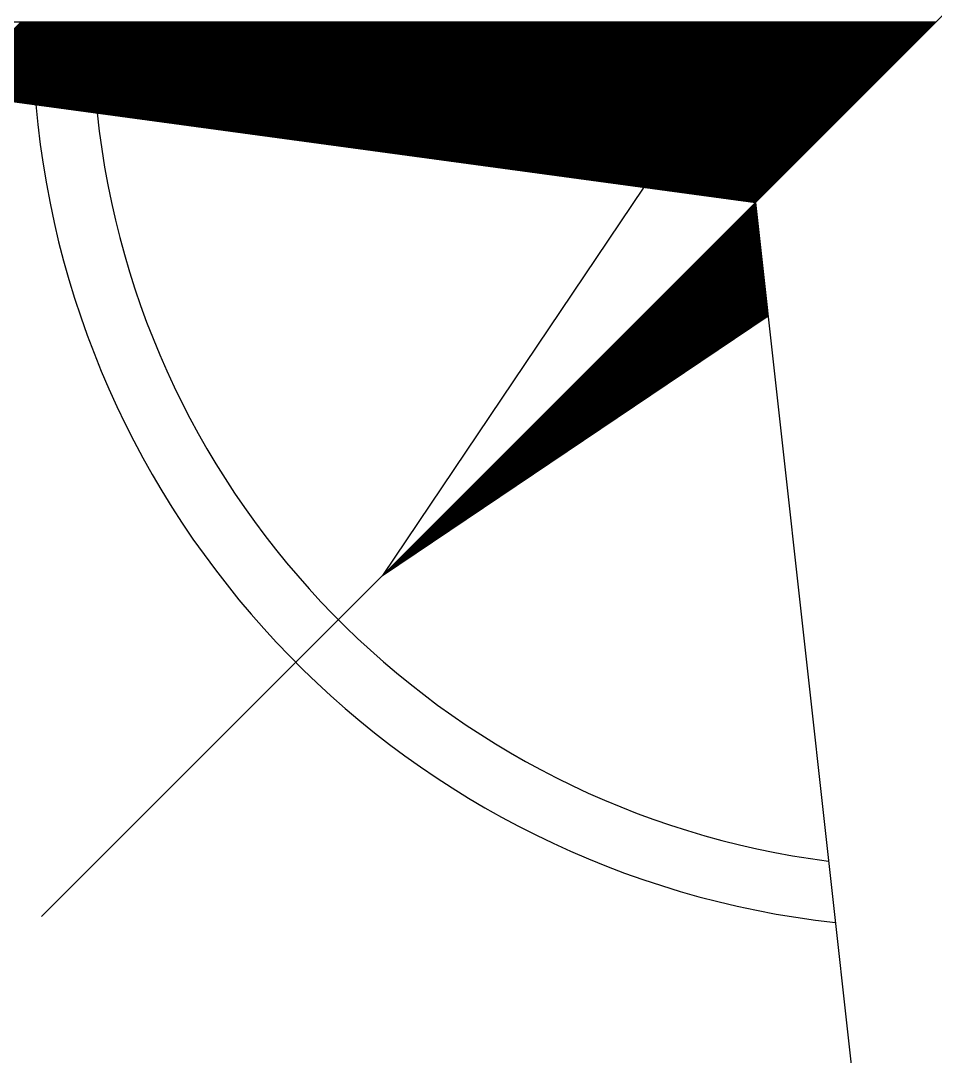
# Model space of a CAD drawing. Extents: x -178 to 82, y -263 to -69.
# Drawn here: x -143.266 to -140.928, y -99.985 to -97.34 of the extents above; entities that cross this region are included whole.
import ezdxf

# ---------------------------------------------------------------- set-up
doc = ezdxf.new("R2010")
doc.units = 0
doc.layers.get('0').update_dxf_attribs({"linetype": 'CONTINUOUS'})
doc.layers.add('2', color=7, linetype='CONTINUOUS')

# ---------------------------------------------------------------- blocks, each defined once
blk = doc.blocks.new('*X2')
at = {"color": 0}
for p, q in [((49.821, 2.851), (50.993, 4.024)), ((49.836, 2.849), (51.011, 4.024)), ((49.852, 2.847), (51.029, 4.024)), ((49.868, 2.845), (51.046, 4.024)), ((49.883, 2.843), (51.064, 4.024)), ((49.899, 2.841), (51.082, 4.024)), ((49.914, 2.839), (51.099, 4.024)), ((49.93, 2.837), (51.117, 4.024)), ((49.945, 2.834), (51.135, 4.024)), ((49.961, 2.832), (51.152, 4.024)), ((49.977, 2.83), (51.17, 4.024)), ((49.992, 2.828), (51.188, 4.024)), ((50.008, 2.826), (51.205, 4.024)), ((50.023, 2.824), (51.223, 4.024)), ((50.039, 2.822), (51.241, 4.024)), ((50.054, 2.82), (51.258, 4.024)), ((50.07, 2.818), (51.276, 4.024)), ((50.085, 2.815), (51.294, 4.024)), ((50.101, 2.813), (51.311, 4.024)), ((50.117, 2.811), (51.329, 4.024)), ((50.132, 2.809), (51.347, 4.024)), ((50.148, 2.807), (51.364, 4.024)), ((50.163, 2.805), (51.382, 4.024)), ((50.179, 2.803), (51.4, 4.024)), ((50.194, 2.801), (51.417, 4.024)), ((50.21, 2.798), (51.435, 4.024)), ((50.226, 2.796), (51.453, 4.024)), ((50.241, 2.794), (51.47, 4.024)), ((50.257, 2.792), (51.488, 4.024)), ((50.272, 2.79), (51.506, 4.024)), ((50.288, 2.788), (51.523, 4.024)), ((50.303, 2.786), (51.541, 4.024)), ((50.319, 2.784), (51.559, 4.024)), ((50.335, 2.782), (51.577, 4.024)), ((50.35, 2.779), (51.594, 4.024)), ((50.366, 2.777), (51.612, 4.024)), ((50.381, 2.775), (51.63, 4.024)), ((50.397, 2.773), (51.647, 4.024)), ((50.412, 2.771), (51.665, 4.024)), ((50.428, 2.769), (51.683, 4.024)), ((50.443, 2.767), (51.7, 4.024)), ((50.459, 2.765), (51.718, 4.024)), ((50.475, 2.763), (51.736, 4.024)), ((50.49, 2.76), (51.753, 4.024)), ((50.506, 2.758), (51.771, 4.024)), ((50.521, 2.756), (51.789, 4.024)), ((50.537, 2.754), (51.806, 4.024)), ((50.552, 2.752), (51.824, 4.024)), ((50.568, 2.75), (51.842, 4.024)), ((50.584, 2.748), (51.859, 4.024)), ((50.599, 2.746), (51.877, 4.024)), ((50.615, 2.744), (51.895, 4.024)), ((50.63, 2.741), (51.912, 4.024)), ((50.646, 2.739), (51.93, 4.024)), ((50.661, 2.737), (51.948, 4.024)), ((50.677, 2.735), (51.965, 4.024)), ((50.693, 2.733), (51.983, 4.024)), ((50.708, 2.731), (52.001, 4.024)), ((50.724, 2.729), (52.018, 4.024)), ((50.739, 2.727), (52.036, 4.024)), ((50.755, 2.725), (52.054, 4.024)), ((50.77, 2.722), (52.071, 4.024)), ((50.786, 2.72), (52.089, 4.024)), ((50.801, 2.718), (52.107, 4.024)), ((50.817, 2.716), (52.125, 4.024)), ((50.833, 2.714), (52.142, 4.024)), ((50.848, 2.712), (52.16, 4.024)), ((50.864, 2.71), (52.178, 4.024)), ((50.879, 2.708), (52.195, 4.024)), ((50.895, 2.706), (52.213, 4.024)), ((50.91, 2.703), (52.231, 4.024)), ((50.926, 2.701), (52.248, 4.024)), ((50.942, 2.699), (52.266, 4.024)), ((50.957, 2.697), (52.284, 4.024)), ((50.973, 2.695), (52.301, 4.024)), ((50.988, 2.693), (52.319, 4.024)), ((51.004, 2.691), (52.337, 4.024)), ((51.019, 2.689), (52.354, 4.024)), ((51.035, 2.687), (52.372, 4.024)), ((51.051, 2.684), (52.39, 4.024)), ((51.066, 2.682), (52.407, 4.024)), ((51.082, 2.68), (52.425, 4.024)), ((51.097, 2.678), (52.443, 4.024)), ((51.113, 2.676), (52.46, 4.024)), ((51.128, 2.674), (52.478, 4.024)), ((51.144, 2.672), (52.496, 4.024)), ((51.159, 2.67), (52.513, 4.024)), ((51.175, 2.667), (52.531, 4.024)), ((51.191, 2.665), (52.549, 4.024)), ((51.206, 2.663), (52.566, 4.024)), ((51.222, 2.661), (52.584, 4.024)), ((51.237, 2.659), (52.602, 4.024)), ((51.253, 2.657), (52.619, 4.024)), ((51.268, 2.655), (52.637, 4.024)), ((51.284, 2.653), (52.655, 4.024)), ((51.3, 2.651), (52.673, 4.024)), ((51.315, 2.648), (52.69, 4.024)), ((51.331, 2.646), (52.708, 4.024)), ((51.346, 2.644), (52.726, 4.024)), ((51.362, 2.642), (52.743, 4.024)), ((51.377, 2.64), (52.761, 4.024)), ((51.393, 2.638), (52.779, 4.024)), ((51.408, 2.636), (52.796, 4.024)), ((51.424, 2.634), (52.814, 4.024)), ((51.44, 2.632), (52.832, 4.024)), ((51.455, 2.629), (52.849, 4.024)), ((51.471, 2.627), (52.867, 4.024)), ((51.486, 2.625), (52.885, 4.024)), ((51.502, 2.623), (52.902, 4.024)), ((51.517, 2.621), (52.92, 4.024)), ((51.533, 2.619), (52.938, 4.024)), ((51.549, 2.617), (52.955, 4.024)), ((51.564, 2.615), (52.973, 4.024)), ((51.58, 2.613), (52.991, 4.024)), ((51.595, 2.61), (53.008, 4.024)), ((51.611, 2.608), (53.026, 4.024)), ((51.626, 2.606), (53.044, 4.024)), ((51.642, 2.604), (53.061, 4.024)), ((51.658, 2.602), (53.079, 4.024)), ((51.673, 2.6), (53.097, 4.024)), ((51.689, 2.598), (53.114, 4.024)), ((51.704, 2.596), (53.132, 4.024)), ((51.72, 2.594), (53.15, 4.024)), ((51.735, 2.591), (53.168, 4.024)), ((51.751, 2.589), (53.185, 4.024)), ((51.766, 2.587), (53.203, 4.024)), ((51.782, 2.585), (53.221, 4.024)), ((51.798, 2.583), (53.238, 4.024)), ((51.813, 2.581), (53.256, 4.024)), ((51.829, 2.579), (53.274, 4.024)), ((51.844, 2.577), (53.291, 4.024)), ((51.86, 2.575), (53.309, 4.024)), ((51.875, 2.572), (53.327, 4.024)), ((51.891, 2.57), (53.344, 4.024)), ((51.907, 2.568), (53.362, 4.024)), ((51.922, 2.566), (53.38, 4.024)), ((51.938, 2.564), (53.397, 4.024)), ((51.953, 2.562), (53.415, 4.024)), ((51.969, 2.56), (53.433, 4.024)), ((51.984, 2.558), (53.45, 4.024)), ((52, 2.556), (53.468, 4.024)), ((52.016, 2.553), (53.486, 4.024)), ((52.031, 2.551), (53.503, 4.024)), ((52.047, 2.549), (53.521, 4.024)), ((52.062, 2.547), (53.539, 4.024)), ((52.078, 2.545), (53.556, 4.024)), ((52.093, 2.543), (53.574, 4.024)), ((52.109, 2.541), (53.592, 4.024)), ((52.124, 2.539), (53.609, 4.024)), ((52.14, 2.536), (53.627, 4.024)), ((52.156, 2.534), (53.645, 4.024)), ((52.171, 2.532), (53.662, 4.024)), ((52.187, 2.53), (53.68, 4.024)), ((52.202, 2.528), (53.698, 4.024)), ((52.218, 2.526), (53.716, 4.024)), ((52.233, 2.524), (53.733, 4.024)), ((52.249, 2.522), (53.751, 4.024)), ((52.265, 2.52), (53.769, 4.024)), ((52.28, 2.517), (53.786, 4.024)), ((52.296, 2.515), (53.804, 4.024)), ((52.311, 2.513), (53.822, 4.024)), ((52.327, 2.511), (53.839, 4.024)), ((52.342, 2.509), (53.857, 4.024)), ((52.358, 2.507), (53.875, 4.024)), ((52.374, 2.505), (53.892, 4.024)), ((52.389, 2.503), (53.91, 4.024)), ((52.405, 2.501), (53.928, 4.024)), ((52.42, 2.498), (53.945, 4.024)), ((52.436, 2.496), (53.963, 4.024)), ((52.451, 2.494), (53.981, 4.024)), ((52.467, 2.492), (53.998, 4.024)), ((52.482, 2.49), (54.016, 4.024)), ((52.498, 2.488), (54.034, 4.024)), ((52.514, 2.486), (54.051, 4.024)), ((52.529, 2.484), (54.069, 4.024)), ((52.545, 2.482), (54.087, 4.024)), ((52.56, 2.479), (54.104, 4.024)), ((52.576, 2.477), (54.122, 4.024)), ((52.591, 2.475), (54.14, 4.024)), ((52.607, 2.473), (54.157, 4.024)), ((52.623, 2.471), (54.175, 4.024)), ((52.638, 2.469), (54.193, 4.024)), ((52.654, 2.467), (54.21, 4.024)), ((52.669, 2.465), (54.228, 4.024)), ((52.685, 2.463), (54.246, 4.024)), ((52.7, 2.46), (54.264, 4.024)), ((52.716, 2.458), (54.281, 4.024)), ((52.732, 2.456), (54.299, 4.024)), ((52.747, 2.454), (54.317, 4.024)), ((52.763, 2.452), (54.334, 4.024)), ((52.778, 2.45), (54.352, 4.024)), ((52.794, 2.448), (54.37, 4.024)), ((52.809, 2.446), (54.387, 4.024)), ((52.825, 2.444), (54.405, 4.024)), ((52.84, 2.441), (54.423, 4.024)), ((52.856, 2.439), (54.44, 4.024)), ((52.872, 2.437), (54.458, 4.024)), ((52.887, 2.435), (54.476, 4.024)), ((52.903, 2.433), (54.493, 4.024)), ((52.918, 2.431), (54.511, 4.024)), ((52.934, 2.429), (54.529, 4.024)), ((52.949, 2.427), (54.546, 4.024)), ((52.965, 2.425), (54.564, 4.024)), ((52.981, 2.422), (54.582, 4.024)), ((52.996, 2.42), (54.599, 4.024)), ((53.012, 2.418), (54.617, 4.024)), ((53.027, 2.416), (54.635, 4.024)), ((53.043, 2.414), (54.652, 4.024)), ((53.058, 2.412), (54.67, 4.024)), ((53.074, 2.41), (54.688, 4.024)), ((53.089, 2.408), (54.705, 4.024)), ((53.105, 2.405), (54.723, 4.024)), ((53.121, 2.403), (54.741, 4.024)), ((53.136, 2.401), (54.758, 4.024)), ((53.152, 2.399), (54.776, 4.024)), ((53.167, 2.397), (54.794, 4.024)), ((53.183, 2.395), (54.812, 4.024)), ((53.198, 2.393), (54.829, 4.024)), ((53.214, 2.391), (54.847, 4.024)), ((53.23, 2.389), (54.865, 4.024)), ((53.245, 2.386), (54.882, 4.024)), ((53.261, 2.384), (54.9, 4.024)), ((53.276, 2.382), (54.918, 4.024)), ((53.292, 2.38), (54.935, 4.024)), ((53.307, 2.378), (54.953, 4.024)), ((53.323, 2.376), (54.971, 4.024)), ((53.339, 2.374), (54.988, 4.024)), ((53.354, 2.372), (55.006, 4.024)), ((53.37, 2.37), (55.024, 4.024)), ((53.385, 2.367), (55.041, 4.024)), ((53.401, 2.365), (55.059, 4.024)), ((53.416, 2.363), (55.077, 4.024)), ((53.432, 2.361), (55.094, 4.024)), ((53.447, 2.359), (55.112, 4.024)), ((53.463, 2.357), (55.13, 4.024)), ((53.479, 2.355), (55.147, 4.024)), ((53.494, 2.353), (55.165, 4.024)), ((53.51, 2.351), (55.183, 4.024)), ((53.525, 2.348), (55.2, 4.024)), ((53.541, 2.346), (55.218, 4.024)), ((53.556, 2.344), (55.236, 4.024)), ((53.572, 2.342), (55.253, 4.024)), ((53.588, 2.34), (55.271, 4.024)), ((53.603, 2.338), (55.289, 4.024)), ((53.619, 2.336), (55.306, 4.024)), ((53.634, 2.334), (55.324, 4.024)), ((53.65, 2.332), (55.342, 4.024)), ((53.665, 2.329), (55.36, 4.024)), ((53.681, 2.327), (55.377, 4.024)), ((53.697, 2.325), (55.395, 4.024)), ((53.712, 2.323), (55.413, 4.024)), ((53.728, 2.321), (55.43, 4.024)), ((53.743, 2.319), (55.448, 4.024)), ((53.759, 2.317), (55.466, 4.024)), ((53.774, 2.315), (55.483, 4.024)), ((53.79, 2.313), (55.501, 4.024)), ((53.805, 2.31), (55.519, 4.024)), ((53.821, 2.308), (55.536, 4.024)), ((53.837, 2.306), (55.554, 4.024)), ((53.852, 2.304), (55.572, 4.024)), ((53.868, 2.302), (55.589, 4.024)), ((53.883, 2.3), (55.607, 4.024)), ((53.899, 2.298), (55.625, 4.024)), ((53.914, 2.296), (55.642, 4.024)), ((53.93, 2.294), (55.66, 4.024)), ((53.946, 2.291), (55.678, 4.024)), ((53.961, 2.289), (55.695, 4.024)), ((53.977, 2.287), (55.713, 4.024)), ((53.992, 2.285), (55.731, 4.024)), ((54.008, 2.283), (55.748, 4.024)), ((54.023, 2.281), (55.766, 4.024)), ((54.039, 2.279), (55.784, 4.024)), ((54.055, 2.277), (55.801, 4.024)), ((54.07, 2.275), (55.819, 4.024)), ((54.086, 2.272), (55.837, 4.024)), ((54.101, 2.27), (55.855, 4.024)), ((54.117, 2.268), (55.872, 4.024)), ((54.132, 2.266), (55.89, 4.024)), ((54.148, 2.264), (55.908, 4.024)), ((54.163, 2.262), (55.925, 4.024)), ((54.179, 2.26), (55.943, 4.024)), ((54.195, 2.258), (55.961, 4.024)), ((54.21, 2.255), (55.978, 4.024)), ((54.226, 2.253), (55.996, 4.024)), ((54.241, 2.251), (56.014, 4.024)), ((54.257, 2.249), (56.031, 4.024)), ((54.272, 2.247), (56.049, 4.024)), ((54.288, 2.245), (56.067, 4.024)), ((54.304, 2.243), (56.084, 4.024)), ((54.319, 2.241), (56.102, 4.024)), ((54.335, 2.239), (56.12, 4.024)), ((54.35, 2.236), (56.137, 4.024)), ((54.366, 2.234), (56.155, 4.024)), ((54.381, 2.232), (56.173, 4.024)), ((54.397, 2.23), (56.19, 4.024)), ((54.412, 2.228), (56.208, 4.024)), ((54.428, 2.226), (56.226, 4.024)), ((54.444, 2.224), (56.243, 4.024)), ((54.459, 2.222), (56.261, 4.024)), ((54.475, 2.22), (56.279, 4.024)), ((54.49, 2.217), (56.296, 4.024)), ((54.506, 2.215), (56.314, 4.024)), ((54.521, 2.213), (56.332, 4.024)), ((54.537, 2.211), (56.349, 4.024)), ((54.553, 2.209), (56.367, 4.024)), ((54.568, 2.207), (56.385, 4.024)), ((54.584, 2.205), (56.403, 4.024)), ((54.599, 2.203), (56.42, 4.024)), ((54.615, 2.201), (56.438, 4.024)), ((54.63, 2.198), (56.456, 4.024)), ((54.646, 2.196), (56.473, 4.024)), ((54.662, 2.194), (56.491, 4.024)), ((54.677, 2.192), (56.509, 4.024)), ((54.693, 2.19), (56.526, 4.024)), ((54.708, 2.188), (56.544, 4.024)), ((54.724, 2.186), (56.562, 4.024)), ((54.739, 2.184), (56.579, 4.024)), ((54.755, 2.182), (56.597, 4.024)), ((54.77, 2.179), (56.615, 4.024)), ((54.786, 2.177), (56.632, 4.024)), ((54.802, 2.175), (56.65, 4.024)), ((54.817, 2.173), (56.668, 4.024)), ((54.833, 2.171), (56.685, 4.024)), ((54.848, 2.169), (56.703, 4.024)), ((54.864, 2.167), (56.721, 4.024)), ((54.879, 2.165), (56.738, 4.024)), ((54.895, 2.163), (56.756, 4.024)), ((54.911, 2.16), (56.774, 4.024)), ((54.926, 2.158), (56.791, 4.024)), ((54.942, 2.156), (56.809, 4.024)), ((54.957, 2.154), (56.827, 4.024)), ((54.973, 2.152), (56.844, 4.024)), ((54.988, 2.15), (56.862, 4.024)), ((55.004, 2.148), (56.88, 4.024)), ((55.02, 2.146), (56.897, 4.024)), ((55.035, 2.144), (56.915, 4.024)), ((55.051, 2.141), (56.933, 4.024)), ((55.066, 2.139), (56.951, 4.024)), ((55.082, 2.137), (56.968, 4.024)), ((55.097, 2.135), (56.986, 4.024)), ((55.113, 2.133), (57.004, 4.024)), ((55.128, 2.131), (57.021, 4.024)), ((55.144, 2.129), (57.039, 4.024)), ((55.16, 2.127), (57.057, 4.024)), ((55.175, 2.124), (57.074, 4.024)), ((55.191, 2.122), (57.092, 4.024)), ((55.206, 2.12), (57.11, 4.024)), ((55.222, 2.118), (57.127, 4.024)), ((55.237, 2.116), (57.145, 4.024)), ((55.253, 2.114), (57.163, 4.024)), ((55.269, 2.112), (57.18, 4.024)), ((55.284, 2.11), (57.198, 4.024)), ((55.3, 2.108), (57.216, 4.024)), ((55.315, 2.105), (57.233, 4.024)), ((55.331, 2.103), (57.251, 4.024)), ((55.346, 2.101), (57.269, 4.024)), ((55.362, 2.099), (57.286, 4.024)), ((55.378, 2.097), (57.304, 4.024)), ((55.393, 2.095), (57.322, 4.024)), ((55.409, 2.093), (57.339, 4.024)), ((55.424, 2.091), (57.357, 4.024)), ((55.44, 2.089), (57.375, 4.024)), ((55.455, 2.086), (57.392, 4.024)), ((55.471, 2.084), (57.41, 4.024)), ((55.486, 2.082), (57.428, 4.024)), ((55.502, 2.08), (57.445, 4.024)), ((55.518, 2.078), (57.463, 4.024)), ((55.533, 2.076), (57.481, 4.024)), ((55.549, 2.074), (57.499, 4.024)), ((55.564, 2.072), (57.516, 4.024)), ((55.58, 2.07), (57.534, 4.024)), ((55.595, 2.067), (57.552, 4.024)), ((55.611, 2.065), (57.569, 4.024)), ((55.627, 2.063), (57.587, 4.024)), ((55.642, 2.061), (57.605, 4.024)), ((55.658, 2.059), (57.622, 4.024)), ((55.673, 2.057), (57.64, 4.024)), ((55.689, 2.055), (57.658, 4.024)), ((55.704, 2.053), (57.675, 4.024)), ((55.72, 2.051), (57.693, 4.024)), ((55.736, 2.048), (57.711, 4.024)), ((55.751, 2.046), (57.728, 4.024)), ((55.767, 2.044), (57.746, 4.024)), ((55.782, 2.042), (57.764, 4.024)), ((55.798, 2.04), (57.781, 4.024)), ((55.813, 2.038), (57.799, 4.024)), ((55.829, 2.036), (57.817, 4.024)), ((55.844, 2.034), (57.834, 4.024)), ((55.86, 2.032), (57.852, 4.024)), ((55.876, 2.029), (57.87, 4.024)), ((55.891, 2.027), (57.887, 4.024)), ((55.907, 2.025), (57.905, 4.024)), ((55.922, 2.023), (57.923, 4.024)), ((55.938, 2.021), (57.94, 4.024)), ((55.953, 2.019), (57.958, 4.024)), ((55.969, 2.017), (57.976, 4.024)), ((55.985, 2.015), (57.994, 4.024)), ((56, 2.013), (58.011, 4.024)), ((56.016, 2.01), (58.029, 4.024)), ((56.031, 2.008), (58.047, 4.024)), ((56.047, 2.006), (58.064, 4.024)), ((56.062, 2.004), (58.082, 4.024)), ((56.078, 2.002), (58.1, 4.024)), ((56.093, 2), (58.117, 4.024)), ((56.109, 1.998), (58.135, 4.024)), ((56.125, 1.996), (58.153, 4.024)), ((56.14, 1.993), (58.17, 4.024)), ((56.156, 1.991), (58.188, 4.024)), ((56.171, 1.989), (58.206, 4.024)), ((56.187, 1.987), (58.223, 4.024)), ((56.202, 1.985), (58.241, 4.024)), ((56.218, 1.983), (58.259, 4.024)), ((56.234, 1.981), (58.276, 4.024)), ((56.249, 1.979), (58.294, 4.024)), ((56.265, 1.977), (58.312, 4.024)), ((56.28, 1.974), (58.329, 4.024)), ((56.296, 1.972), (58.347, 4.024)), ((56.311, 1.97), (58.365, 4.024)), ((56.327, 1.968), (58.382, 4.024)), ((56.343, 1.966), (58.4, 4.024)), ((56.358, 1.964), (58.418, 4.024)), ((56.374, 1.962), (58.435, 4.024)), ((56.389, 1.96), (58.453, 4.024)), ((56.405, 1.958), (58.471, 4.024)), ((56.42, 1.955), (58.488, 4.024)), ((56.436, 1.953), (58.506, 4.024)), ((56.451, 1.951), (58.524, 4.024)), ((56.467, 1.949), (58.542, 4.024)), ((56.483, 1.947), (58.559, 4.024)), ((56.498, 1.945), (58.577, 4.024)), ((56.514, 1.943), (58.595, 4.024)), ((56.529, 1.941), (58.612, 4.024)), ((56.545, 1.939), (58.63, 4.024)), ((56.56, 1.936), (58.648, 4.024)), ((56.576, 1.934), (58.665, 4.024)), ((56.592, 1.932), (58.683, 4.024)), ((56.607, 1.93), (58.701, 4.024)), ((56.623, 1.928), (58.718, 4.024)), ((56.638, 1.926), (58.736, 4.024)), ((56.654, 1.924), (58.754, 4.024)), ((56.669, 1.922), (58.771, 4.024)), ((56.685, 1.92), (58.789, 4.024)), ((56.701, 1.917), (58.807, 4.024)), ((56.716, 1.915), (58.824, 4.024)), ((56.732, 1.913), (58.842, 4.024)), ((56.747, 1.911), (58.86, 4.024)), ((56.763, 1.909), (58.877, 4.024)), ((56.778, 1.907), (58.895, 4.024)), ((56.794, 1.905), (58.913, 4.024)), ((56.809, 1.903), (58.93, 4.024)), ((56.825, 1.901), (58.948, 4.024)), ((56.841, 1.898), (58.966, 4.024)), ((56.856, 1.896), (58.983, 4.024)), ((56.872, 1.894), (59.001, 4.024)), ((56.887, 1.892), (59.019, 4.024)), ((56.903, 1.89), (59.036, 4.024)), ((56.918, 1.888), (59.054, 4.024)), ((56.934, 1.886), (59.072, 4.024)), ((56.95, 1.884), (59.09, 4.024)), ((56.965, 1.882), (59.107, 4.024)), ((56.981, 1.879), (59.125, 4.024)), ((56.996, 1.877), (59.143, 4.024)), ((57.012, 1.875), (59.16, 4.024)), ((57.027, 1.873), (59.178, 4.024)), ((57.043, 1.871), (59.196, 4.024)), ((57.059, 1.869), (59.213, 4.024)), ((57.074, 1.867), (59.231, 4.024)), ((57.09, 1.865), (59.249, 4.024)), ((57.105, 1.862), (59.266, 4.024)), ((57.121, 1.86), (59.284, 4.024)), ((57.136, 1.858), (59.302, 4.024)), ((57.152, 1.856), (59.319, 4.024)), ((57.167, 1.854), (59.337, 4.024)), ((57.183, 1.852), (59.355, 4.024)), ((57.199, 1.85), (59.372, 4.024)), ((57.214, 1.848), (59.39, 4.024)), ((57.23, 1.846), (59.408, 4.024)), ((57.245, 1.843), (59.425, 4.024)), ((57.261, 1.841), (59.443, 4.024)), ((57.276, 1.839), (59.461, 4.024)), ((57.292, 1.837), (59.478, 4.024)), ((57.308, 1.835), (59.496, 4.024)), ((57.323, 1.833), (59.514, 4.024)), ((57.339, 1.831), (59.531, 4.024)), ((57.354, 1.829), (59.549, 4.024)), ((57.37, 1.827), (59.567, 4.024)), ((57.385, 1.824), (59.584, 4.024)), ((57.401, 1.822), (59.602, 4.024)), ((57.417, 1.82), (59.62, 4.024)), ((57.432, 1.818), (59.638, 4.024)), ((57.448, 1.816), (59.655, 4.024)), ((57.463, 1.814), (59.673, 4.024)), ((57.479, 1.812), (59.691, 4.024)), ((57.494, 1.81), (59.708, 4.024)), ((57.51, 1.808), (59.726, 4.024)), ((57.525, 1.805), (59.744, 4.024)), ((57.541, 1.803), (59.761, 4.024)), ((57.557, 1.801), (59.779, 4.024)), ((57.572, 1.799), (59.797, 4.024)), ((57.588, 1.797), (59.814, 4.024)), ((57.603, 1.795), (59.832, 4.024)), ((57.619, 1.793), (59.85, 4.024)), ((57.634, 1.791), (59.867, 4.024)), ((57.65, 1.789), (59.885, 4.024)), ((57.666, 1.786), (59.903, 4.024)), ((57.681, 1.784), (59.92, 4.024)), ((57.697, 1.782), (59.938, 4.024)), ((57.712, 1.78), (59.956, 4.024)), ((57.728, 1.778), (59.973, 4.024)), ((57.743, 1.776), (59.991, 4.024)), ((57.759, 1.774), (60.009, 4.024)), ((57.774, 1.772), (60.026, 4.024)), ((57.79, 1.77), (60.044, 4.024)), ((57.806, 1.767), (60.062, 4.024)), ((57.821, 1.765), (60.079, 4.024)), ((57.837, 1.763), (60.097, 4.024)), ((57.852, 1.761), (60.115, 4.024)), ((57.868, 1.759), (60.133, 4.024)), ((57.883, 1.757), (60.15, 4.024)), ((57.899, 1.755), (60.168, 4.024)), ((57.915, 1.753), (60.186, 4.024)), ((57.93, 1.751), (60.203, 4.024)), ((57.946, 1.748), (60.221, 4.024)), ((57.961, 1.746), (60.239, 4.024)), ((57.977, 1.744), (60.256, 4.024)), ((57.992, 1.742), (60.274, 4.024)), ((58.008, 1.74), (60.292, 4.024)), ((58.024, 1.738), (60.309, 4.024)), ((58.039, 1.736), (60.327, 4.024)), ((58.055, 1.734), (60.345, 4.024)), ((58.07, 1.731), (60.362, 4.024)), ((58.086, 1.729), (60.38, 4.024)), ((58.101, 1.727), (60.398, 4.024)), ((58.117, 1.725), (60.415, 4.024)), ((58.132, 1.723), (60.433, 4.024)), ((58.148, 1.721), (60.451, 4.024)), ((58.164, 1.719), (60.468, 4.024)), ((58.179, 1.717), (60.486, 4.024)), ((58.195, 1.715), (60.504, 4.024)), ((58.21, 1.712), (60.521, 4.024)), ((58.226, 1.71), (60.539, 4.024)), ((58.241, 1.708), (60.557, 4.024)), ((58.257, 1.706), (60.574, 4.024)), ((58.273, 1.704), (60.592, 4.024)), ((58.288, 1.702), (60.61, 4.024)), ((58.304, 1.7), (60.627, 4.024)), ((58.319, 1.698), (60.645, 4.024)), ((58.335, 1.696), (60.663, 4.024)), ((58.35, 1.693), (60.681, 4.024)), ((58.366, 1.691), (60.698, 4.024)), ((58.382, 1.689), (60.716, 4.024)), ((58.397, 1.687), (60.734, 4.024)), ((58.413, 1.685), (60.751, 4.024)), ((58.428, 1.683), (60.769, 4.024)), ((58.444, 1.681), (60.787, 4.024)), ((58.459, 1.679), (60.804, 4.024)), ((58.475, 1.677), (60.822, 4.024)), ((58.49, 1.674), (60.84, 4.024)), ((58.506, 1.672), (60.857, 4.024)), ((58.522, 1.67), (60.875, 4.024)), ((58.537, 1.668), (60.893, 4.024)), ((58.553, 1.666), (60.91, 4.024)), ((58.568, 1.664), (60.928, 4.024)), ((58.584, 1.662), (60.946, 4.024)), ((58.599, 1.66), (60.963, 4.024)), ((58.615, 1.658), (60.981, 4.024)), ((58.631, 1.655), (60.999, 4.024)), ((58.646, 1.653), (61.016, 4.024)), ((58.662, 1.651), (61.034, 4.024)), ((58.677, 1.649), (61.052, 4.024)), ((58.693, 1.647), (61.069, 4.024)), ((58.708, 1.645), (61.087, 4.024)), ((58.724, 1.643), (61.105, 4.024)), ((58.74, 1.641), (61.122, 4.024)), ((58.755, 1.639), (61.14, 4.024)), ((58.771, 1.636), (61.158, 4.024)), ((58.786, 1.634), (61.175, 4.024)), ((58.802, 1.632), (61.193, 4.024)), ((58.817, 1.63), (61.211, 4.024)), ((58.833, 1.628), (61.229, 4.024)), ((58.848, 1.626), (61.246, 4.024)), ((58.864, 1.624), (61.264, 4.024)), ((58.88, 1.622), (61.282, 4.024)), ((58.895, 1.62), (61.299, 4.024)), ((58.911, 1.617), (61.317, 4.024)), ((58.926, 1.615), (61.335, 4.024)), ((58.942, 1.613), (61.352, 4.024)), ((58.957, 1.611), (61.37, 4.024)), ((58.973, 1.609), (61.388, 4.024)), ((58.989, 1.607), (61.405, 4.024)), ((59.004, 1.605), (61.423, 4.024)), ((59.02, 1.603), (61.441, 4.024)), ((59.035, 1.6), (61.458, 4.024)), ((59.051, 1.598), (61.476, 4.024)), ((59.066, 1.596), (61.494, 4.024)), ((59.082, 1.594), (61.511, 4.024)), ((59.098, 1.592), (61.529, 4.024)), ((59.113, 1.59), (61.547, 4.024)), ((59.129, 1.588), (61.564, 4.024)), ((59.144, 1.586), (61.582, 4.024)), ((59.16, 1.584), (61.6, 4.024)), ((59.175, 1.581), (61.617, 4.024)), ((59.191, 1.579), (61.635, 4.024)), ((59.206, 1.577), (61.653, 4.024)), ((59.222, 1.575), (61.67, 4.024)), ((59.238, 1.573), (61.688, 4.024)), ((59.253, 1.571), (61.706, 4.024)), ((59.269, 1.569), (61.723, 4.024)), ((59.284, 1.567), (61.741, 4.024)), ((59.3, 1.565), (61.759, 4.024)), ((59.315, 1.562), (61.777, 4.024)), ((59.331, 1.56), (61.794, 4.024)), ((59.347, 1.558), (61.812, 4.024)), ((59.362, 1.556), (61.83, 4.024)), ((59.378, 1.554), (61.847, 4.024)), ((59.393, 1.552), (61.865, 4.024)), ((59.409, 1.55), (61.883, 4.024)), ((59.424, 1.548), (61.9, 4.024)), ((59.44, 1.546), (61.918, 4.024)), ((59.455, 1.543), (61.936, 4.024)), ((59.471, 1.541), (61.953, 4.024)), ((59.487, 1.539), (61.971, 4.024)), ((59.502, 1.537), (61.989, 4.024)), ((59.518, 1.535), (62.006, 4.024)), ((59.533, 1.533), (62.024, 4.024)), ((59.549, 1.531), (62.042, 4.024)), ((59.564, 1.529), (62.059, 4.024)), ((59.58, 1.527), (62.077, 4.024)), ((59.596, 1.524), (62.095, 4.024)), ((59.611, 1.522), (62.112, 4.024)), ((59.627, 1.52), (62.13, 4.024)), ((59.642, 1.518), (62.148, 4.024)), ((59.658, 1.516), (62.165, 4.024)), ((59.673, 1.514), (62.183, 4.024)), ((59.689, 1.512), (62.201, 4.024)), ((59.705, 1.51), (62.218, 4.024)), ((59.72, 1.508), (62.236, 4.024)), ((59.736, 1.505), (62.254, 4.024)), ((59.751, 1.503), (62.272, 4.024)), ((59.767, 1.501), (62.289, 4.024)), ((59.782, 1.499), (62.307, 4.024)), ((59.798, 1.497), (62.325, 4.024)), ((59.813, 1.495), (62.342, 4.024)), ((59.829, 1.493), (62.36, 4.024)), ((59.845, 1.491), (62.378, 4.024)), ((59.86, 1.489), (62.395, 4.024)), ((59.876, 1.486), (62.413, 4.024)), ((59.891, 1.484), (62.431, 4.024)), ((59.907, 1.482), (62.448, 4.024)), ((59.922, 1.48), (62.466, 4.024)), ((59.938, 1.478), (62.484, 4.024)), ((59.954, 1.476), (62.501, 4.024)), ((59.969, 1.474), (62.519, 4.024)), ((59.985, 1.472), (62.537, 4.024)), ((60, 1.469), (62.554, 4.024)), ((60.016, 1.467), (62.572, 4.024)), ((60.031, 1.465), (62.59, 4.024)), ((60.047, 1.463), (62.607, 4.024)), ((60.063, 1.461), (62.625, 4.024)), ((60.078, 1.459), (62.643, 4.024)), ((60.094, 1.457), (62.66, 4.024)), ((60.109, 1.455), (62.678, 4.024)), ((60.125, 1.453), (62.696, 4.024)), ((60.14, 1.45), (62.713, 4.024)), ((60.156, 1.448), (62.731, 4.024)), ((60.171, 1.446), (62.749, 4.024)), ((60.187, 1.444), (62.766, 4.024)), ((60.203, 1.442), (62.784, 4.024)), ((60.218, 1.44), (62.802, 4.024)), ((60.234, 1.438), (62.82, 4.024)), ((60.249, 1.436), (62.837, 4.024)), ((60.265, 1.434), (62.855, 4.024)), ((60.28, 1.431), (62.873, 4.024)), ((60.296, 1.429), (62.89, 4.024)), ((60.312, 1.427), (62.908, 4.024)), ((60.327, 1.425), (62.926, 4.024)), ((60.343, 1.423), (62.943, 4.024)), ((60.358, 1.421), (62.961, 4.024)), ((60.374, 1.419), (62.979, 4.024)), ((60.389, 1.417), (62.996, 4.024)), ((60.405, 1.415), (63.014, 4.024)), ((60.421, 1.412), (63.032, 4.024)), ((60.436, 1.41), (63.049, 4.024)), ((60.452, 1.408), (63.067, 4.024)), ((60.467, 1.406), (63.085, 4.024)), ((60.483, 1.404), (63.102, 4.024)), ((60.498, 1.402), (63.12, 4.024)), ((60.514, 1.4), (63.138, 4.024)), ((60.529, 1.398), (63.155, 4.024)), ((60.545, 1.396), (63.173, 4.024)), ((60.561, 1.393), (63.191, 4.024)), ((60.576, 1.391), (63.208, 4.024)), ((60.592, 1.389), (63.226, 4.024)), ((60.607, 1.387), (63.244, 4.024)), ((60.623, 1.385), (63.261, 4.024)), ((60.638, 1.383), (63.279, 4.024)), ((60.654, 1.381), (63.297, 4.024)), ((60.67, 1.379), (63.314, 4.024)), ((60.685, 1.377), (63.332, 4.024)), ((60.701, 1.374), (63.35, 4.024)), ((60.716, 1.372), (63.368, 4.024)), ((60.732, 1.37), (63.385, 4.024)), ((60.747, 1.368), (63.403, 4.024)), ((60.763, 1.366), (63.421, 4.024)), ((60.779, 1.364), (63.438, 4.024)), ((60.794, 1.362), (63.456, 4.024)), ((60.81, 1.36), (63.474, 4.024)), ((60.825, 1.358), (63.491, 4.024)), ((60.841, 1.355), (63.509, 4.024)), ((60.856, 1.353), (63.527, 4.024)), ((60.872, 1.351), (63.544, 4.024)), ((60.887, 1.349), (63.562, 4.024)), ((60.903, 1.347), (63.58, 4.024)), ((60.919, 1.345), (63.597, 4.024)), ((60.934, 1.343), (63.615, 4.024)), ((60.95, 1.341), (63.633, 4.024)), ((60.965, 1.339), (63.65, 4.024)), ((60.981, 1.336), (63.668, 4.024)), ((60.996, 1.334), (63.686, 4.024)), ((61.012, 1.332), (63.703, 4.024)), ((61.028, 1.33), (63.721, 4.024)), ((61.043, 1.328), (63.739, 4.024)), ((61.059, 1.326), (63.756, 4.024)), ((61.074, 1.324), (63.774, 4.024)), ((61.09, 1.322), (63.792, 4.024)), ((61.105, 1.319), (63.809, 4.024)), ((61.121, 1.317), (63.827, 4.024)), ((61.136, 1.315), (63.845, 4.024)), ((61.152, 1.313), (63.862, 4.024)), ((61.168, 1.311), (63.88, 4.024)), ((61.183, 1.309), (63.898, 4.024)), ((61.199, 1.307), (63.916, 4.024)), ((61.214, 1.305), (63.933, 4.024)), ((61.23, 1.303), (63.951, 4.024)), ((61.245, 1.3), (63.969, 4.024)), ((61.261, 1.298), (63.986, 4.024)), ((61.277, 1.296), (64.004, 4.024)), ((61.292, 1.294), (64.022, 4.024)), ((61.308, 1.292), (64.039, 4.024)), ((61.323, 1.29), (64.057, 4.024)), ((61.339, 1.288), (64.075, 4.024)), ((61.354, 1.286), (64.092, 4.024)), ((61.37, 1.284), (64.11, 4.024)), ((61.386, 1.281), (64.128, 4.024)), ((61.401, 1.279), (64.145, 4.024)), ((61.417, 1.277), (64.163, 4.024)), ((61.432, 1.275), (64.181, 4.024)), ((61.448, 1.273), (64.198, 4.024)), ((61.463, 1.271), (64.216, 4.024)), ((61.479, 1.269), (64.234, 4.024)), ((61.494, 1.267), (64.251, 4.024)), ((61.51, 1.265), (64.269, 4.024)), ((61.526, 1.262), (64.287, 4.024)), ((61.541, 1.26), (64.304, 4.024)), ((61.557, 1.258), (64.322, 4.024)), ((61.572, 1.256), (64.34, 4.024)), ((61.588, 1.254), (64.357, 4.024)), ((61.603, 1.252), (64.375, 4.024)), ((61.619, 1.25), (64.393, 4.024)), ((61.635, 1.248), (64.41, 4.024)), ((61.65, 1.246), (64.428, 4.024)), ((61.666, 1.243), (64.446, 4.024)), ((61.681, 1.241), (64.464, 4.024)), ((61.697, 1.239), (64.481, 4.024)), ((61.712, 1.237), (64.499, 4.024)), ((61.728, 1.235), (64.517, 4.024)), ((61.744, 1.233), (64.534, 4.024)), ((61.759, 1.231), (64.552, 4.024)), ((61.775, 1.229), (64.57, 4.024)), ((61.79, 1.227), (64.587, 4.024)), ((61.806, 1.224), (64.605, 4.024)), ((61.821, 1.222), (64.623, 4.024)), ((61.837, 1.22), (64.64, 4.024)), ((61.852, 1.218), (64.658, 4.024)), ((61.868, 1.216), (64.676, 4.024)), ((61.884, 1.214), (64.693, 4.024)), ((61.899, 1.212), (64.711, 4.024)), ((61.915, 1.21), (64.729, 4.024)), ((61.93, 1.208), (64.746, 4.024)), ((61.946, 1.205), (64.764, 4.024)), ((61.961, 1.203), (64.782, 4.024)), ((61.977, 1.201), (64.799, 4.024)), ((61.993, 1.199), (64.817, 4.024)), ((62.008, 1.197), (64.835, 4.024)), ((62.024, 1.195), (64.852, 4.024)), ((62.039, 1.193), (64.87, 4.024)), ((62.055, 1.191), (64.888, 4.024)), ((62.07, 1.188), (64.905, 4.024)), ((62.086, 1.186), (64.923, 4.024)), ((62.102, 1.184), (64.941, 4.024)), ((62.117, 1.182), (64.959, 4.024)), ((62.133, 1.18), (64.976, 4.024)), ((62.148, 1.178), (64.994, 4.024)), ((62.164, 1.176), (65.012, 4.024)), ((62.179, 1.174), (65.029, 4.024)), ((62.195, 1.172), (65.047, 4.024)), ((62.21, 1.169), (65.065, 4.024)), ((62.226, 1.167), (65.082, 4.024)), ((62.242, 1.165), (65.1, 4.024)), ((62.257, 1.163), (65.118, 4.024)), ((62.273, 1.161), (65.135, 4.024)), ((62.288, 1.159), (65.153, 4.024)), ((62.304, 1.157), (65.171, 4.024)), ((62.319, 1.155), (65.188, 4.024)), ((62.335, 1.153), (65.206, 4.024)), ((62.351, 1.15), (65.224, 4.024)), ((62.366, 1.148), (65.241, 4.024)), ((62.382, 1.146), (65.259, 4.024)), ((62.397, 1.144), (65.277, 4.024)), ((62.413, 1.142), (65.294, 4.024)), ((62.428, 1.14), (65.312, 4.024)), ((62.444, 1.138), (65.33, 4.024)), ((62.46, 1.136), (65.347, 4.024)), ((62.475, 1.134), (65.365, 4.024)), ((62.491, 1.131), (65.383, 4.024)), ((62.506, 1.129), (65.4, 4.024)), ((62.522, 1.127), (65.418, 4.024)), ((62.537, 1.125), (65.436, 4.024)), ((62.553, 1.123), (65.453, 4.024)), ((62.568, 1.121), (65.471, 4.024)), ((62.584, 1.119), (65.489, 4.024)), ((62.6, 1.117), (65.507, 4.024)), ((62.615, 1.115), (65.524, 4.024)), ((62.631, 1.112), (65.542, 4.024)), ((62.646, 1.11), (65.56, 4.024)), ((62.662, 1.108), (65.577, 4.024)), ((62.677, 1.106), (65.595, 4.024)), ((62.693, 1.104), (65.613, 4.024)), ((62.709, 1.102), (65.63, 4.024)), ((62.724, 1.1), (65.648, 4.024)), ((62.74, 1.098), (65.666, 4.024)), ((62.755, 1.096), (65.683, 4.024)), ((62.771, 1.093), (65.701, 4.024)), ((62.786, 1.091), (65.719, 4.024)), ((62.802, 1.089), (65.736, 4.024)), ((62.817, 1.087), (65.754, 4.024)), ((62.833, 1.085), (65.772, 4.024)), ((62.849, 1.083), (65.789, 4.024)), ((62.864, 1.081), (65.807, 4.024)), ((62.88, 1.079), (65.825, 4.024)), ((62.895, 1.077), (65.842, 4.024)), ((62.911, 1.074), (65.86, 4.024)), ((62.926, 1.072), (65.878, 4.024)), ((62.942, 1.07), (65.895, 4.024)), ((62.958, 1.068), (65.913, 4.024)), ((62.973, 1.066), (65.931, 4.024)), ((62.989, 1.064), (65.948, 4.024)), ((63.004, 1.062), (65.966, 4.024)), ((63.02, 1.06), (65.984, 4.024)), ((63.035, 1.057), (66.001, 4.024)), ((63.051, 1.055), (66.019, 4.024)), ((63.067, 1.053), (66.037, 4.024)), ((63.082, 1.051), (66.055, 4.024)), ((63.098, 1.049), (66.072, 4.024)), ((63.113, 1.047), (66.09, 4.024)), ((63.129, 1.045), (66.108, 4.024)), ((63.144, 1.043), (66.125, 4.024)), ((63.16, 1.041), (66.143, 4.024)), ((63.175, 1.038), (66.161, 4.024))]:
    blk.add_line(p, q, dxfattribs=at)
blk = doc.blocks.new('*X6')
at = {"color": 0}
for p, q in [((57.013, -5.141), (63.186, 1.031)), ((57.067, -5.105), (63.188, 1.015)), ((57.122, -5.068), (63.189, 0.999)), ((57.176, -5.032), (63.191, 0.983)), ((57.23, -4.995), (63.193, 0.968)), ((57.284, -4.959), (63.195, 0.952)), ((57.338, -4.923), (63.196, 0.936)), ((57.392, -4.886), (63.198, 0.92)), ((57.447, -4.85), (63.2, 0.904)), ((57.501, -4.813), (63.202, 0.888)), ((57.555, -4.777), (63.204, 0.872)), ((57.609, -4.74), (63.205, 0.856)), ((57.663, -4.704), (63.207, 0.84)), ((57.717, -4.667), (63.209, 0.824)), ((57.772, -4.631), (63.211, 0.808)), ((57.826, -4.594), (63.212, 0.793)), ((57.88, -4.558), (63.214, 0.777)), ((57.934, -4.521), (63.216, 0.761)), ((57.988, -4.485), (63.218, 0.745)), ((58.042, -4.448), (63.219, 0.729)), ((58.097, -4.412), (63.221, 0.713)), ((58.151, -4.375), (63.223, 0.697)), ((58.205, -4.339), (63.225, 0.681)), ((58.259, -4.302), (63.226, 0.665)), ((58.313, -4.266), (63.228, 0.649)), ((58.367, -4.229), (63.23, 0.633)), ((58.422, -4.193), (63.232, 0.617)), ((58.476, -4.156), (63.234, 0.602)), ((58.53, -4.12), (63.235, 0.586)), ((58.584, -4.083), (63.237, 0.57)), ((58.638, -4.047), (63.239, 0.554)), ((58.692, -4.01), (63.241, 0.538)), ((58.747, -3.974), (63.242, 0.522)), ((58.801, -3.937), (63.244, 0.506)), ((58.855, -3.901), (63.246, 0.49)), ((58.909, -3.864), (63.248, 0.474)), ((58.963, -3.828), (63.249, 0.458)), ((59.017, -3.791), (63.251, 0.442)), ((59.072, -3.755), (63.253, 0.427)), ((59.126, -3.718), (63.255, 0.411)), ((59.18, -3.682), (63.257, 0.395)), ((59.234, -3.645), (63.258, 0.379)), ((59.288, -3.609), (63.26, 0.363)), ((59.342, -3.572), (63.262, 0.347)), ((59.397, -3.536), (63.264, 0.331)), ((59.451, -3.499), (63.265, 0.315)), ((59.505, -3.463), (63.267, 0.299)), ((59.559, -3.426), (63.269, 0.283)), ((59.613, -3.39), (63.271, 0.267)), ((59.667, -3.353), (63.272, 0.252)), ((59.722, -3.317), (63.274, 0.236)), ((59.776, -3.281), (63.276, 0.22)), ((59.83, -3.244), (63.278, 0.204)), ((59.884, -3.208), (63.28, 0.188)), ((59.938, -3.171), (63.281, 0.172)), ((59.992, -3.135), (63.283, 0.156)), ((60.047, -3.098), (63.285, 0.14)), ((60.101, -3.062), (63.287, 0.124)), ((60.155, -3.025), (63.288, 0.108)), ((60.209, -2.989), (63.29, 0.092)), ((60.263, -2.952), (63.292, 0.077)), ((60.317, -2.916), (63.294, 0.061)), ((60.372, -2.879), (63.295, 0.045)), ((60.426, -2.843), (63.297, 0.029)), ((60.48, -2.806), (63.299, 0.013)), ((60.534, -2.77), (63.301, -0.003)), ((60.588, -2.733), (63.303, -0.019)), ((60.642, -2.697), (63.304, -0.035)), ((60.697, -2.66), (63.306, -0.051)), ((60.751, -2.624), (63.308, -0.067)), ((60.805, -2.587), (63.31, -0.083)), ((60.859, -2.551), (63.311, -0.098)), ((60.913, -2.514), (63.313, -0.114)), ((60.967, -2.478), (63.315, -0.13)), ((61.022, -2.441), (63.317, -0.146)), ((61.076, -2.405), (63.318, -0.162)), ((61.13, -2.368), (63.32, -0.178)), ((61.184, -2.332), (63.322, -0.194)), ((61.238, -2.295), (63.324, -0.21)), ((61.292, -2.259), (63.325, -0.226)), ((61.347, -2.222), (63.327, -0.242)), ((61.401, -2.186), (63.329, -0.258)), ((61.455, -2.149), (63.331, -0.273)), ((61.509, -2.113), (63.333, -0.289)), ((61.563, -2.076), (63.334, -0.305)), ((61.617, -2.04), (63.336, -0.321)), ((61.672, -2.003), (63.338, -0.337)), ((61.726, -1.967), (63.34, -0.353)), ((61.78, -1.93), (63.341, -0.369)), ((61.834, -1.894), (63.343, -0.385)), ((61.888, -1.857), (63.345, -0.401)), ((61.942, -1.821), (63.347, -0.417)), ((61.997, -1.784), (63.348, -0.433)), ((62.051, -1.748), (63.35, -0.448)), ((62.105, -1.711), (63.352, -0.464)), ((62.159, -1.675), (63.354, -0.48)), ((62.213, -1.639), (63.356, -0.496)), ((62.267, -1.602), (63.357, -0.512)), ((62.322, -1.566), (63.359, -0.528)), ((62.376, -1.529), (63.361, -0.544)), ((62.43, -1.493), (63.363, -0.56)), ((62.484, -1.456), (63.364, -0.576)), ((62.538, -1.42), (63.366, -0.592)), ((62.592, -1.383), (63.368, -0.608)), ((62.647, -1.347), (63.37, -0.623)), ((62.701, -1.31), (63.371, -0.639)), ((62.755, -1.274), (63.373, -0.655)), ((62.809, -1.237), (63.375, -0.671)), ((62.863, -1.201), (63.377, -0.687)), ((62.917, -1.164), (63.379, -0.703)), ((62.972, -1.128), (63.38, -0.719)), ((63.026, -1.091), (63.382, -0.735)), ((63.08, -1.055), (63.384, -0.751)), ((63.134, -1.018), (63.386, -0.767)), ((63.188, -0.982), (63.387, -0.783)), ((63.242, -0.945), (63.389, -0.798)), ((63.297, -0.909), (63.391, -0.814)), ((63.351, -0.872), (63.393, -0.83))]:
    blk.add_line(p, q, dxfattribs=at)
blk = doc.blocks.new('A$C2F5D7D56')
at = {"layer": '2'}
for p, q in [((15.3967, 17.2177), (5.0022, 6.8232)), ((1.4495, 12.0157), (9.1495, 10.9704)), ((10.1995, 12.0157), (1.4495, 12.0157)), ((8.5014, 11.0584), (6.9821, 8.8031)), ((9.1495, 10.9704), (10.1995, 1.5204)), ((6.9821, 8.8031), (9.2226, 10.3124))]:
    blk.add_line(p, q, dxfattribs=at)
for radius, start, end in [(5.25, 185.1125, 263.62333), (4.9, 186.04731, 262.69804)]:
    blk.add_arc((10.1972, 12.0059), radius, start, end, dxfattribs=at)
at = {"layer": '2', "xscale": 0.35, "yscale": 0.35, "zscale": 0.35, "rotation": 1.820617759342798e-06}
for name in ['*X2', '*X6']:
    blk.add_blockref(name, (-12.9653, 10.6074), dxfattribs=at)

msp = doc.modelspace()

# ---------------------------------------------------------------- block references
at = {"layer": '2', "xscale": 0.4400000000000001, "yscale": 0.4400000000000001, "zscale": 0.4400000000000001}
msp.add_blockref('A$C2F5D7D56', (-145.4136, -102.6307), dxfattribs=at)

doc.saveas('drawing.dxf')
